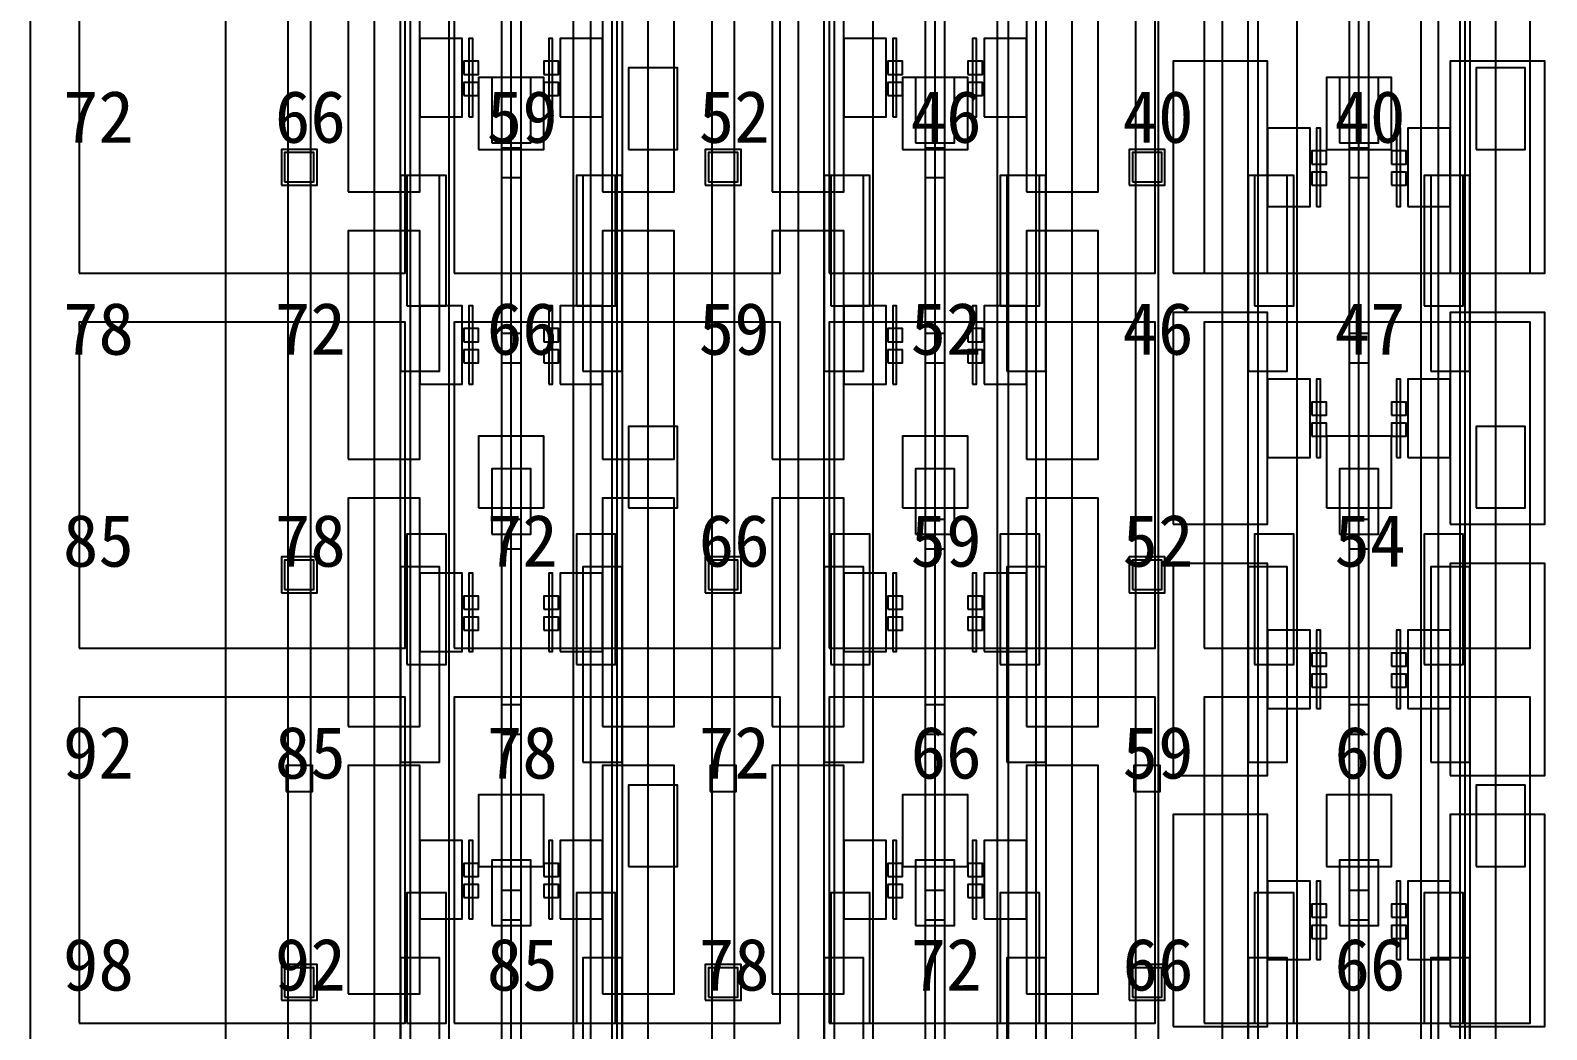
# Model space of a CAD drawing. Header units: metres. Extents: x -1640 to 1560, y -268 to 2338.
# Drawn here: x -280 to -233.49, y 1410.8 to 1441.45 of the extents above; entities that cross this region are included whole.
import ezdxf

# ---------------------------------------------------------------- set-up
doc = ezdxf.new("R2010")
doc.units = ezdxf.units.M
for name, color, linetype in [('1F_CHL', 4, 'Continuous'), ('1F_PUMP', 2, 'Continuous'), ('1F_SCR', 3, 'Continuous'), ('1F_STRUCT_COLUMN', 8, 'Continuous'), ('1F_ZONE', 3, 'Continuous'), ('2F_CSF_LATERAL_RACK_CONCEPT', 9, 'Continuous'), ('2F_RFG', 5, 'Continuous'), ('2F_STRUCT_COLUMN', 8, 'Continuous'), ('2F_VMB', 6, 'Continuous'), ('2F_ZONE', 3, 'Continuous'), ('3F_CLEANROOM_OVERHEAD_PIPE_DUCT_CONCEPT', 9, 'Continuous'), ('3F_CVD', 3, 'Continuous'), ('3F_DIFF', 4, 'Continuous'), ('3F_EHS_EGRESS_DIST_M', 2, 'Continuous'), ('3F_FOUP', 5, 'Continuous'), ('3F_OHT', 9, 'Continuous'), ('3F_OHTV', 1, 'Continuous'), ('3F_STRUCT_COLUMN', 8, 'Continuous'), ('3F_TBAR', 6, 'Continuous'), ('3F_ZONE', 3, 'Continuous'), ('4F_FFU', 1, 'Continuous'), ('4F_STRUCT_PLENUM_TRUSS_CONCEPT', 9, 'Continuous'), ('4F_ZONE', 3, 'Continuous'), ('5F_CHL', 4, 'Continuous'), ('5F_PUMP', 2, 'Continuous'), ('5F_SCR', 3, 'Continuous'), ('5F_STRUCT_COLUMN', 8, 'Continuous'), ('5F_ZONE', 3, 'Continuous'), ('6F_CSF_LATERAL_RACK_CONCEPT', 9, 'Continuous'), ('6F_RFG', 5, 'Continuous'), ('6F_STRUCT_COLUMN', 8, 'Continuous'), ('6F_VMB', 6, 'Continuous'), ('6F_ZONE', 3, 'Continuous'), ('7F_CLEANROOM_OVERHEAD_PIPE_DUCT_CONCEPT', 9, 'Continuous'), ('7F_CVD', 3, 'Continuous'), ('7F_DIFF', 4, 'Continuous'), ('7F_EHS_EGRESS_DIST_M', 2, 'Continuous'), ('7F_FOUP', 5, 'Continuous'), ('7F_OHT', 9, 'Continuous'), ('7F_OHTV', 1, 'Continuous'), ('7F_STRUCT_COLUMN', 8, 'Continuous'), ('7F_TBAR', 6, 'Continuous'), ('7F_ZONE', 3, 'Continuous'), ('8F_FFU', 1, 'Continuous'), ('8F_STRUCT_PLENUM_TRUSS_CONCEPT', 9, 'Continuous'), ('8F_ZONE', 3, 'Continuous'), ('EHS_TREATED_EXHAUST', 30, 'Continuous'), ('UTIL_ELEC.LV_CONCEPT', 2, 'Continuous'), ('UTIL_GAS.SPEC_CONCEPT', 3, 'Continuous'), ('UTIL_PCW.R_CONCEPT', 1, 'Continuous'), ('UTIL_PCW.S_CONCEPT', 6, 'Continuous')]:
    doc.layers.add(name, color=color, linetype=linetype)

msp = doc.modelspace()

# ---------------------------------------------------------------- linework, layer by layer
at = {"layer": '1F_CHL'}
for points in [[(-261.65, 1437.8), (-260.15, 1437.8), (-260.15, 1440.3), (-261.65, 1440.3)], [(-235.65, 1437.8), (-234.15, 1437.8), (-234.15, 1440.3), (-235.65, 1440.3)], [(-261.65, 1426.8), (-260.15, 1426.8), (-260.15, 1429.3), (-261.65, 1429.3)], [(-235.65, 1426.8), (-234.15, 1426.8), (-234.15, 1429.3), (-235.65, 1429.3)], [(-261.65, 1415.8), (-260.15, 1415.8), (-260.15, 1418.3), (-261.65, 1418.3)], [(-235.65, 1415.8), (-234.15, 1415.8), (-234.15, 1418.3), (-235.65, 1418.3)]]:
    msp.add_lwpolyline(points, close=True, dxfattribs=at)
at = {"layer": '1F_PUMP'}
for points in [[(-268.45, 1433), (-267.25, 1433), (-267.25, 1437), (-268.45, 1437)], [(-263.25, 1433), (-262.05, 1433), (-262.05, 1437), (-263.25, 1437)], [(-255.45, 1433), (-254.25, 1433), (-254.25, 1437), (-255.45, 1437)], [(-250.25, 1433), (-249.05, 1433), (-249.05, 1437), (-250.25, 1437)], [(-242.45, 1433), (-241.25, 1433), (-241.25, 1437), (-242.45, 1437)], [(-237.25, 1433), (-236.05, 1433), (-236.05, 1437), (-237.25, 1437)], [(-268.45, 1422), (-267.25, 1422), (-267.25, 1426), (-268.45, 1426)], [(-263.25, 1422), (-262.05, 1422), (-262.05, 1426), (-263.25, 1426)], [(-255.45, 1422), (-254.25, 1422), (-254.25, 1426), (-255.45, 1426)], [(-250.25, 1422), (-249.05, 1422), (-249.05, 1426), (-250.25, 1426)], [(-242.45, 1422), (-241.25, 1422), (-241.25, 1426), (-242.45, 1426)], [(-237.25, 1422), (-236.05, 1422), (-236.05, 1426), (-237.25, 1426)], [(-268.45, 1411), (-267.25, 1411), (-267.25, 1415), (-268.45, 1415)], [(-263.25, 1411), (-262.05, 1411), (-262.05, 1415), (-263.25, 1415)], [(-255.45, 1411), (-254.25, 1411), (-254.25, 1415), (-255.45, 1415)], [(-250.25, 1411), (-249.05, 1411), (-249.05, 1415), (-250.25, 1415)], [(-242.45, 1411), (-241.25, 1411), (-241.25, 1415), (-242.45, 1415)], [(-237.25, 1411), (-236.05, 1411), (-236.05, 1415), (-237.25, 1415)]]:
    msp.add_lwpolyline(points, close=True, dxfattribs=at)
at = {"layer": '1F_SCR'}
for points in [[(-266.25, 1437.8), (-264.25, 1437.8), (-264.25, 1440), (-266.25, 1440)], [(-253.25, 1437.8), (-251.25, 1437.8), (-251.25, 1440), (-253.25, 1440)], [(-240.25, 1437.8), (-238.25, 1437.8), (-238.25, 1440), (-240.25, 1440)], [(-266.25, 1426.8), (-264.25, 1426.8), (-264.25, 1429), (-266.25, 1429)], [(-253.25, 1426.8), (-251.25, 1426.8), (-251.25, 1429), (-253.25, 1429)], [(-240.25, 1426.8), (-238.25, 1426.8), (-238.25, 1429), (-240.25, 1429)], [(-266.25, 1415.8), (-264.25, 1415.8), (-264.25, 1418), (-266.25, 1418)], [(-253.25, 1415.8), (-251.25, 1415.8), (-251.25, 1418), (-253.25, 1418)], [(-240.25, 1415.8), (-238.25, 1415.8), (-238.25, 1418), (-240.25, 1418)]]:
    msp.add_lwpolyline(points, close=True, dxfattribs=at)
at = {"layer": '1F_STRUCT_COLUMN'}
for points in [[(-272.3, 1436.7), (-271.2, 1436.7), (-271.2, 1437.8), (-272.3, 1437.8)], [(-259.3, 1436.7), (-258.2, 1436.7), (-258.2, 1437.8), (-259.3, 1437.8)], [(-246.3, 1436.7), (-245.2, 1436.7), (-245.2, 1437.8), (-246.3, 1437.8)], [(-272.3, 1424.2), (-271.2, 1424.2), (-271.2, 1425.3), (-272.3, 1425.3)], [(-259.3, 1424.2), (-258.2, 1424.2), (-258.2, 1425.3), (-259.3, 1425.3)], [(-246.3, 1424.2), (-245.2, 1424.2), (-245.2, 1425.3), (-246.3, 1425.3)], [(-272.3, 1411.7), (-271.2, 1411.7), (-271.2, 1412.8), (-272.3, 1412.8)], [(-259.3, 1411.7), (-258.2, 1411.7), (-258.2, 1412.8), (-259.3, 1412.8)], [(-246.3, 1411.7), (-245.2, 1411.7), (-245.2, 1412.8), (-246.3, 1412.8)]]:
    msp.add_lwpolyline(points, close=True, dxfattribs=at)
at = {"layer": '1F_ZONE'}
msp.add_lwpolyline([(-280, 1306), (-3.5, 1306), (-3.5, 1464), (-280, 1464)], close=True, dxfattribs=at)
at = {"layer": '2F_CSF_LATERAL_RACK_CONCEPT'}
for points in [[(-269.45, 1310), (-268.65, 1310), (-268.65, 1460), (-269.45, 1460)], [(-261.85, 1310), (-261.05, 1310), (-261.05, 1460), (-261.85, 1460)], [(-256.45, 1310), (-255.65, 1310), (-255.65, 1460), (-256.45, 1460)], [(-248.85, 1310), (-248.05, 1310), (-248.05, 1460), (-248.85, 1460)], [(-243.45, 1310), (-242.65, 1310), (-242.65, 1460), (-243.45, 1460)], [(-235.85, 1310), (-235.05, 1310), (-235.05, 1460), (-235.85, 1460)]]:
    msp.add_lwpolyline(points, close=True, dxfattribs=at)
at = {"layer": '2F_RFG'}
for points in [[(-268.65, 1431), (-267.45, 1431), (-267.45, 1437), (-268.65, 1437)], [(-263.05, 1431), (-261.85, 1431), (-261.85, 1437), (-263.05, 1437)], [(-255.65, 1431), (-254.45, 1431), (-254.45, 1437), (-255.65, 1437)], [(-250.05, 1431), (-248.85, 1431), (-248.85, 1437), (-250.05, 1437)], [(-242.65, 1431), (-241.45, 1431), (-241.45, 1437), (-242.65, 1437)], [(-237.05, 1431), (-235.85, 1431), (-235.85, 1437), (-237.05, 1437)], [(-268.65, 1419), (-267.45, 1419), (-267.45, 1425), (-268.65, 1425)], [(-263.05, 1419), (-261.85, 1419), (-261.85, 1425), (-263.05, 1425)], [(-255.65, 1419), (-254.45, 1419), (-254.45, 1425), (-255.65, 1425)], [(-250.05, 1419), (-248.85, 1419), (-248.85, 1425), (-250.05, 1425)], [(-242.65, 1419), (-241.45, 1419), (-241.45, 1425), (-242.65, 1425)], [(-237.05, 1419), (-235.85, 1419), (-235.85, 1425), (-237.05, 1425)], [(-268.65, 1407), (-267.45, 1407), (-267.45, 1413), (-268.65, 1413)], [(-263.05, 1407), (-261.85, 1407), (-261.85, 1413), (-263.05, 1413)], [(-255.65, 1407), (-254.45, 1407), (-254.45, 1413), (-255.65, 1413)], [(-250.05, 1407), (-248.85, 1407), (-248.85, 1413), (-250.05, 1413)], [(-242.65, 1407), (-241.45, 1407), (-241.45, 1413), (-242.65, 1413)], [(-237.05, 1407), (-235.85, 1407), (-235.85, 1413), (-237.05, 1413)]]:
    msp.add_lwpolyline(points, close=True, dxfattribs=at)
at = {"layer": '2F_STRUCT_COLUMN'}
for points in [[(-272.2, 1436.8), (-271.3, 1436.8), (-271.3, 1437.7), (-272.2, 1437.7)], [(-259.2, 1436.8), (-258.3, 1436.8), (-258.3, 1437.7), (-259.2, 1437.7)], [(-246.2, 1436.8), (-245.3, 1436.8), (-245.3, 1437.7), (-246.2, 1437.7)], [(-272.2, 1424.3), (-271.3, 1424.3), (-271.3, 1425.2), (-272.2, 1425.2)], [(-259.2, 1424.3), (-258.3, 1424.3), (-258.3, 1425.2), (-259.2, 1425.2)], [(-246.2, 1424.3), (-245.3, 1424.3), (-245.3, 1425.2), (-246.2, 1425.2)], [(-272.2, 1411.8), (-271.3, 1411.8), (-271.3, 1412.7), (-272.2, 1412.7)], [(-259.2, 1411.8), (-258.3, 1411.8), (-258.3, 1412.7), (-259.2, 1412.7)], [(-246.2, 1411.8), (-245.3, 1411.8), (-245.3, 1412.7), (-246.2, 1412.7)]]:
    msp.add_lwpolyline(points, close=True, dxfattribs=at)
at = {"layer": '2F_VMB'}
for points in [[(-265.85, 1438), (-264.65, 1438), (-264.65, 1440), (-265.85, 1440)], [(-252.85, 1438), (-251.65, 1438), (-251.65, 1440), (-252.85, 1440)], [(-239.85, 1438), (-238.65, 1438), (-238.65, 1440), (-239.85, 1440)], [(-265.85, 1426), (-264.65, 1426), (-264.65, 1428), (-265.85, 1428)], [(-252.85, 1426), (-251.65, 1426), (-251.65, 1428), (-252.85, 1428)], [(-239.85, 1426), (-238.65, 1426), (-238.65, 1428), (-239.85, 1428)], [(-265.85, 1414), (-264.65, 1414), (-264.65, 1416), (-265.85, 1416)], [(-252.85, 1414), (-251.65, 1414), (-251.65, 1416), (-252.85, 1416)], [(-239.85, 1414), (-238.65, 1414), (-238.65, 1416), (-239.85, 1416)]]:
    msp.add_lwpolyline(points, close=True, dxfattribs=at)
at = {"layer": '2F_ZONE'}
msp.add_lwpolyline([(-280, 1306), (-3.5, 1306), (-3.5, 1464), (-280, 1464)], close=True, dxfattribs=at)
at = {"layer": '3F_CLEANROOM_OVERHEAD_PIPE_DUCT_CONCEPT'}
for points in [[(-268.35, 1309), (-267.15, 1309), (-267.15, 1461), (-268.35, 1461)], [(-263.35, 1309), (-262.15, 1309), (-262.15, 1461), (-263.35, 1461)], [(-255.35, 1309), (-254.15, 1309), (-254.15, 1461), (-255.35, 1461)], [(-250.35, 1309), (-249.15, 1309), (-249.15, 1461), (-250.35, 1461)], [(-242.35, 1309), (-241.15, 1309), (-241.15, 1461), (-242.35, 1461)], [(-237.35, 1309), (-236.15, 1309), (-236.15, 1461), (-237.35, 1461)]]:
    msp.add_lwpolyline(points, close=True, dxfattribs=at)
at = {"layer": '3F_CVD'}
for points in [[(-244.95, 1434), (-242.05, 1434), (-242.05, 1440.5), (-244.95, 1440.5)], [(-236.45, 1434), (-233.55, 1434), (-233.55, 1440.5), (-236.45, 1440.5)], [(-242.05, 1436.05), (-240.75, 1436.05), (-240.75, 1438.45), (-242.05, 1438.45)], [(-237.75, 1436.05), (-236.45, 1436.05), (-236.45, 1438.45), (-237.75, 1438.45)], [(-244.95, 1426.3), (-242.05, 1426.3), (-242.05, 1432.8), (-244.95, 1432.8)], [(-236.45, 1426.3), (-233.55, 1426.3), (-233.55, 1432.8), (-236.45, 1432.8)], [(-242.05, 1428.35), (-240.75, 1428.35), (-240.75, 1430.75), (-242.05, 1430.75)], [(-237.75, 1428.35), (-236.45, 1428.35), (-236.45, 1430.75), (-237.75, 1430.75)], [(-244.95, 1418.6), (-242.05, 1418.6), (-242.05, 1425.1), (-244.95, 1425.1)], [(-236.45, 1418.6), (-233.55, 1418.6), (-233.55, 1425.1), (-236.45, 1425.1)], [(-242.05, 1420.65), (-240.75, 1420.65), (-240.75, 1423.05), (-242.05, 1423.05)], [(-237.75, 1420.65), (-236.45, 1420.65), (-236.45, 1423.05), (-237.75, 1423.05)], [(-244.95, 1410.9), (-242.05, 1410.9), (-242.05, 1417.4), (-244.95, 1417.4)], [(-236.45, 1410.9), (-233.55, 1410.9), (-233.55, 1417.4), (-236.45, 1417.4)], [(-242.05, 1412.95), (-240.75, 1412.95), (-240.75, 1415.35), (-242.05, 1415.35)], [(-237.75, 1412.95), (-236.45, 1412.95), (-236.45, 1415.35), (-237.75, 1415.35)]]:
    msp.add_lwpolyline(points, close=True, dxfattribs=at)
at = {"layer": '3F_DIFF'}
for points in [[(-270.25, 1436.5), (-268.05, 1436.5), (-268.05, 1443.5), (-270.25, 1443.5)], [(-262.45, 1436.5), (-260.25, 1436.5), (-260.25, 1443.5), (-262.45, 1443.5)], [(-257.25, 1436.5), (-255.05, 1436.5), (-255.05, 1443.5), (-257.25, 1443.5)], [(-249.45, 1436.5), (-247.25, 1436.5), (-247.25, 1443.5), (-249.45, 1443.5)], [(-268.05, 1438.8), (-266.75, 1438.8), (-266.75, 1441.2), (-268.05, 1441.2)], [(-263.75, 1438.8), (-262.45, 1438.8), (-262.45, 1441.2), (-263.75, 1441.2)], [(-255.05, 1438.8), (-253.75, 1438.8), (-253.75, 1441.2), (-255.05, 1441.2)], [(-250.75, 1438.8), (-249.45, 1438.8), (-249.45, 1441.2), (-250.75, 1441.2)], [(-270.25, 1428.3), (-268.05, 1428.3), (-268.05, 1435.3), (-270.25, 1435.3)], [(-262.45, 1428.3), (-260.25, 1428.3), (-260.25, 1435.3), (-262.45, 1435.3)], [(-257.25, 1428.3), (-255.05, 1428.3), (-255.05, 1435.3), (-257.25, 1435.3)], [(-249.45, 1428.3), (-247.25, 1428.3), (-247.25, 1435.3), (-249.45, 1435.3)], [(-268.05, 1430.6), (-266.75, 1430.6), (-266.75, 1433), (-268.05, 1433)], [(-263.75, 1430.6), (-262.45, 1430.6), (-262.45, 1433), (-263.75, 1433)], [(-255.05, 1430.6), (-253.75, 1430.6), (-253.75, 1433), (-255.05, 1433)], [(-250.75, 1430.6), (-249.45, 1430.6), (-249.45, 1433), (-250.75, 1433)], [(-270.25, 1420.1), (-268.05, 1420.1), (-268.05, 1427.1), (-270.25, 1427.1)], [(-262.45, 1420.1), (-260.25, 1420.1), (-260.25, 1427.1), (-262.45, 1427.1)], [(-257.25, 1420.1), (-255.05, 1420.1), (-255.05, 1427.1), (-257.25, 1427.1)], [(-249.45, 1420.1), (-247.25, 1420.1), (-247.25, 1427.1), (-249.45, 1427.1)], [(-268.05, 1422.4), (-266.75, 1422.4), (-266.75, 1424.8), (-268.05, 1424.8)], [(-263.75, 1422.4), (-262.45, 1422.4), (-262.45, 1424.8), (-263.75, 1424.8)], [(-255.05, 1422.4), (-253.75, 1422.4), (-253.75, 1424.8), (-255.05, 1424.8)], [(-250.75, 1422.4), (-249.45, 1422.4), (-249.45, 1424.8), (-250.75, 1424.8)], [(-270.25, 1411.9), (-268.05, 1411.9), (-268.05, 1418.9), (-270.25, 1418.9)], [(-262.45, 1411.9), (-260.25, 1411.9), (-260.25, 1418.9), (-262.45, 1418.9)], [(-257.25, 1411.9), (-255.05, 1411.9), (-255.05, 1418.9), (-257.25, 1418.9)], [(-249.45, 1411.9), (-247.25, 1411.9), (-247.25, 1418.9), (-249.45, 1418.9)], [(-268.05, 1414.2), (-266.75, 1414.2), (-266.75, 1416.6), (-268.05, 1416.6)], [(-263.75, 1414.2), (-262.45, 1414.2), (-262.45, 1416.6), (-263.75, 1416.6)], [(-255.05, 1414.2), (-253.75, 1414.2), (-253.75, 1416.6), (-255.05, 1416.6)], [(-250.75, 1414.2), (-249.45, 1414.2), (-249.45, 1416.6), (-250.75, 1416.6)]]:
    msp.add_lwpolyline(points, close=True, dxfattribs=at)
at = {"layer": '3F_FOUP'}
for points in [[(-266.7, 1440.1), (-266.25, 1440.1), (-266.25, 1440.5), (-266.7, 1440.5)], [(-264.25, 1440.1), (-263.8, 1440.1), (-263.8, 1440.5), (-264.25, 1440.5)], [(-253.7, 1440.1), (-253.25, 1440.1), (-253.25, 1440.5), (-253.7, 1440.5)], [(-251.25, 1440.1), (-250.8, 1440.1), (-250.8, 1440.5), (-251.25, 1440.5)], [(-266.7, 1439.45), (-266.25, 1439.45), (-266.25, 1439.85), (-266.7, 1439.85)], [(-264.25, 1439.45), (-263.8, 1439.45), (-263.8, 1439.85), (-264.25, 1439.85)], [(-253.7, 1439.45), (-253.25, 1439.45), (-253.25, 1439.85), (-253.7, 1439.85)], [(-251.25, 1439.45), (-250.8, 1439.45), (-250.8, 1439.85), (-251.25, 1439.85)], [(-240.7, 1437.35), (-240.25, 1437.35), (-240.25, 1437.75), (-240.7, 1437.75)], [(-238.25, 1437.35), (-237.8, 1437.35), (-237.8, 1437.75), (-238.25, 1437.75)], [(-240.7, 1436.7), (-240.25, 1436.7), (-240.25, 1437.1), (-240.7, 1437.1)], [(-238.25, 1436.7), (-237.8, 1436.7), (-237.8, 1437.1), (-238.25, 1437.1)], [(-266.7, 1431.9), (-266.25, 1431.9), (-266.25, 1432.3), (-266.7, 1432.3)], [(-264.25, 1431.9), (-263.8, 1431.9), (-263.8, 1432.3), (-264.25, 1432.3)], [(-253.7, 1431.9), (-253.25, 1431.9), (-253.25, 1432.3), (-253.7, 1432.3)], [(-251.25, 1431.9), (-250.8, 1431.9), (-250.8, 1432.3), (-251.25, 1432.3)], [(-266.7, 1431.25), (-266.25, 1431.25), (-266.25, 1431.65), (-266.7, 1431.65)], [(-264.25, 1431.25), (-263.8, 1431.25), (-263.8, 1431.65), (-264.25, 1431.65)], [(-253.7, 1431.25), (-253.25, 1431.25), (-253.25, 1431.65), (-253.7, 1431.65)], [(-251.25, 1431.25), (-250.8, 1431.25), (-250.8, 1431.65), (-251.25, 1431.65)], [(-240.7, 1429.65), (-240.25, 1429.65), (-240.25, 1430.05), (-240.7, 1430.05)], [(-238.25, 1429.65), (-237.8, 1429.65), (-237.8, 1430.05), (-238.25, 1430.05)], [(-240.7, 1429), (-240.25, 1429), (-240.25, 1429.4), (-240.7, 1429.4)], [(-238.25, 1429), (-237.8, 1429), (-237.8, 1429.4), (-238.25, 1429.4)], [(-266.7, 1423.7), (-266.25, 1423.7), (-266.25, 1424.1), (-266.7, 1424.1)], [(-264.25, 1423.7), (-263.8, 1423.7), (-263.8, 1424.1), (-264.25, 1424.1)], [(-253.7, 1423.7), (-253.25, 1423.7), (-253.25, 1424.1), (-253.7, 1424.1)], [(-251.25, 1423.7), (-250.8, 1423.7), (-250.8, 1424.1), (-251.25, 1424.1)], [(-266.7, 1423.05), (-266.25, 1423.05), (-266.25, 1423.45), (-266.7, 1423.45)], [(-264.25, 1423.05), (-263.8, 1423.05), (-263.8, 1423.45), (-264.25, 1423.45)], [(-253.7, 1423.05), (-253.25, 1423.05), (-253.25, 1423.45), (-253.7, 1423.45)], [(-251.25, 1423.05), (-250.8, 1423.05), (-250.8, 1423.45), (-251.25, 1423.45)], [(-240.7, 1421.95), (-240.25, 1421.95), (-240.25, 1422.35), (-240.7, 1422.35)], [(-238.25, 1421.95), (-237.8, 1421.95), (-237.8, 1422.35), (-238.25, 1422.35)], [(-240.7, 1421.3), (-240.25, 1421.3), (-240.25, 1421.7), (-240.7, 1421.7)], [(-238.25, 1421.3), (-237.8, 1421.3), (-237.8, 1421.7), (-238.25, 1421.7)], [(-266.7, 1415.5), (-266.25, 1415.5), (-266.25, 1415.9), (-266.7, 1415.9)], [(-264.25, 1415.5), (-263.8, 1415.5), (-263.8, 1415.9), (-264.25, 1415.9)], [(-253.7, 1415.5), (-253.25, 1415.5), (-253.25, 1415.9), (-253.7, 1415.9)], [(-251.25, 1415.5), (-250.8, 1415.5), (-250.8, 1415.9), (-251.25, 1415.9)], [(-266.7, 1414.85), (-266.25, 1414.85), (-266.25, 1415.25), (-266.7, 1415.25)], [(-264.25, 1414.85), (-263.8, 1414.85), (-263.8, 1415.25), (-264.25, 1415.25)], [(-253.7, 1414.85), (-253.25, 1414.85), (-253.25, 1415.25), (-253.7, 1415.25)], [(-251.25, 1414.85), (-250.8, 1414.85), (-250.8, 1415.25), (-251.25, 1415.25)], [(-240.7, 1414.25), (-240.25, 1414.25), (-240.25, 1414.65), (-240.7, 1414.65)], [(-238.25, 1414.25), (-237.8, 1414.25), (-237.8, 1414.65), (-238.25, 1414.65)], [(-240.7, 1413.6), (-240.25, 1413.6), (-240.25, 1414), (-240.7, 1414)], [(-238.25, 1413.6), (-237.8, 1413.6), (-237.8, 1414), (-238.25, 1414)]]:
    msp.add_lwpolyline(points, close=True, dxfattribs=at)
at = {"layer": '3F_OHT'}
for p, q in [((-265.25, 1389), (-265.25, 1461)), ((-252.25, 1389), (-252.25, 1461)), ((-239.25, 1389), (-239.25, 1461))]:
    msp.add_line(p, q, dxfattribs=at)
at = {"layer": '3F_OHTV'}
for points in [[(-265.55, 1436.94), (-264.95, 1436.94), (-264.95, 1437.84), (-265.55, 1437.84)], [(-252.55, 1436.94), (-251.95, 1436.94), (-251.95, 1437.84), (-252.55, 1437.84)], [(-239.55, 1436.94), (-238.95, 1436.94), (-238.95, 1437.84), (-239.55, 1437.84)], [(-265.55, 1431.25), (-264.95, 1431.25), (-264.95, 1432.15), (-265.55, 1432.15)], [(-252.55, 1431.25), (-251.95, 1431.25), (-251.95, 1432.15), (-252.55, 1432.15)], [(-239.55, 1431.25), (-238.95, 1431.25), (-238.95, 1432.15), (-239.55, 1432.15)], [(-265.55, 1425.55), (-264.95, 1425.55), (-264.95, 1426.45), (-265.55, 1426.45)], [(-252.55, 1425.55), (-251.95, 1425.55), (-251.95, 1426.45), (-252.55, 1426.45)], [(-239.55, 1425.55), (-238.95, 1425.55), (-238.95, 1426.45), (-239.55, 1426.45)], [(-265.55, 1419.86), (-264.95, 1419.86), (-264.95, 1420.76), (-265.55, 1420.76)], [(-252.55, 1419.86), (-251.95, 1419.86), (-251.95, 1420.76), (-252.55, 1420.76)], [(-239.55, 1419.86), (-238.95, 1419.86), (-238.95, 1420.76), (-239.55, 1420.76)], [(-265.55, 1414.17), (-264.95, 1414.17), (-264.95, 1415.07), (-265.55, 1415.07)], [(-252.55, 1414.17), (-251.95, 1414.17), (-251.95, 1415.07), (-252.55, 1415.07)], [(-239.55, 1414.17), (-238.95, 1414.17), (-238.95, 1415.07), (-239.55, 1415.07)]]:
    msp.add_lwpolyline(points, close=True, dxfattribs=at)
at = {"layer": '3F_STRUCT_COLUMN'}
for points in [[(-272.15, 1418.1), (-271.35, 1418.1), (-271.35, 1418.9), (-272.15, 1418.9)], [(-259.15, 1418.1), (-258.35, 1418.1), (-258.35, 1418.9), (-259.15, 1418.9)], [(-246.15, 1418.1), (-245.35, 1418.1), (-245.35, 1418.9), (-246.15, 1418.9)]]:
    msp.add_lwpolyline(points, close=True, dxfattribs=at)
at = {"layer": '3F_TBAR'}
for points in [[(-266.55, 1438.8), (-266.43, 1438.8), (-266.43, 1441.2), (-266.55, 1441.2)], [(-264.1, 1438.8), (-263.98, 1438.8), (-263.98, 1441.2), (-264.1, 1441.2)], [(-253.55, 1438.8), (-253.43, 1438.8), (-253.43, 1441.2), (-253.55, 1441.2)], [(-251.1, 1438.8), (-250.98, 1438.8), (-250.98, 1441.2), (-251.1, 1441.2)], [(-240.55, 1436.05), (-240.43, 1436.05), (-240.43, 1438.45), (-240.55, 1438.45)], [(-238.1, 1436.05), (-237.98, 1436.05), (-237.98, 1438.45), (-238.1, 1438.45)], [(-266.55, 1430.6), (-266.43, 1430.6), (-266.43, 1433), (-266.55, 1433)], [(-264.1, 1430.6), (-263.98, 1430.6), (-263.98, 1433), (-264.1, 1433)], [(-253.55, 1430.6), (-253.43, 1430.6), (-253.43, 1433), (-253.55, 1433)], [(-251.1, 1430.6), (-250.98, 1430.6), (-250.98, 1433), (-251.1, 1433)], [(-240.55, 1428.35), (-240.43, 1428.35), (-240.43, 1430.75), (-240.55, 1430.75)], [(-238.1, 1428.35), (-237.98, 1428.35), (-237.98, 1430.75), (-238.1, 1430.75)], [(-266.55, 1422.4), (-266.43, 1422.4), (-266.43, 1424.8), (-266.55, 1424.8)], [(-264.1, 1422.4), (-263.98, 1422.4), (-263.98, 1424.8), (-264.1, 1424.8)], [(-253.55, 1422.4), (-253.43, 1422.4), (-253.43, 1424.8), (-253.55, 1424.8)], [(-251.1, 1422.4), (-250.98, 1422.4), (-250.98, 1424.8), (-251.1, 1424.8)], [(-240.55, 1420.65), (-240.43, 1420.65), (-240.43, 1423.05), (-240.55, 1423.05)], [(-238.1, 1420.65), (-237.98, 1420.65), (-237.98, 1423.05), (-238.1, 1423.05)], [(-266.55, 1414.2), (-266.43, 1414.2), (-266.43, 1416.6), (-266.55, 1416.6)], [(-264.1, 1414.2), (-263.98, 1414.2), (-263.98, 1416.6), (-264.1, 1416.6)], [(-253.55, 1414.2), (-253.43, 1414.2), (-253.43, 1416.6), (-253.55, 1416.6)], [(-251.1, 1414.2), (-250.98, 1414.2), (-250.98, 1416.6), (-251.1, 1416.6)], [(-240.55, 1412.95), (-240.43, 1412.95), (-240.43, 1415.35), (-240.55, 1415.35)], [(-238.1, 1412.95), (-237.98, 1412.95), (-237.98, 1415.35), (-238.1, 1415.35)]]:
    msp.add_lwpolyline(points, close=True, dxfattribs=at)
at = {"layer": '3F_ZONE'}
msp.add_lwpolyline([(-280, 1306), (-3.5, 1306), (-3.5, 1464), (-280, 1464)], close=True, dxfattribs=at)
at = {"layer": '4F_FFU'}
for points in [[(-278.5, 1434), (-268.5, 1434), (-268.5, 1444), (-278.5, 1444)], [(-267, 1434), (-257, 1434), (-257, 1444), (-267, 1444)], [(-255.5, 1434), (-245.5, 1434), (-245.5, 1444), (-255.5, 1444)], [(-244, 1434), (-234, 1434), (-234, 1444), (-244, 1444)], [(-278.5, 1422.5), (-268.5, 1422.5), (-268.5, 1432.5), (-278.5, 1432.5)], [(-267, 1422.5), (-257, 1422.5), (-257, 1432.5), (-267, 1432.5)], [(-255.5, 1422.5), (-245.5, 1422.5), (-245.5, 1432.5), (-255.5, 1432.5)], [(-244, 1422.5), (-234, 1422.5), (-234, 1432.5), (-244, 1432.5)], [(-278.5, 1411), (-268.5, 1411), (-268.5, 1421), (-278.5, 1421)], [(-267, 1411), (-257, 1411), (-257, 1421), (-267, 1421)], [(-255.5, 1411), (-245.5, 1411), (-245.5, 1421), (-255.5, 1421)], [(-244, 1411), (-234, 1411), (-234, 1421), (-244, 1421)]]:
    msp.add_lwpolyline(points, close=True, dxfattribs=at)
at = {"layer": '4F_STRUCT_PLENUM_TRUSS_CONCEPT'}
for points in [[(-272.1, 1306), (-271.4, 1306), (-271.4, 1464), (-272.1, 1464)], [(-259.1, 1306), (-258.4, 1306), (-258.4, 1464), (-259.1, 1464)], [(-246.1, 1306), (-245.4, 1306), (-245.4, 1464), (-246.1, 1464)]]:
    msp.add_lwpolyline(points, close=True, dxfattribs=at)
at = {"layer": '4F_ZONE'}
msp.add_lwpolyline([(-280, 1306), (-3.5, 1306), (-3.5, 1464), (-280, 1464)], close=True, dxfattribs=at)
at = {"layer": '5F_CHL'}
for points in [[(-261.65, 1437.8), (-260.15, 1437.8), (-260.15, 1440.3), (-261.65, 1440.3)], [(-235.65, 1437.8), (-234.15, 1437.8), (-234.15, 1440.3), (-235.65, 1440.3)], [(-261.65, 1426.8), (-260.15, 1426.8), (-260.15, 1429.3), (-261.65, 1429.3)], [(-235.65, 1426.8), (-234.15, 1426.8), (-234.15, 1429.3), (-235.65, 1429.3)], [(-261.65, 1415.8), (-260.15, 1415.8), (-260.15, 1418.3), (-261.65, 1418.3)], [(-235.65, 1415.8), (-234.15, 1415.8), (-234.15, 1418.3), (-235.65, 1418.3)]]:
    msp.add_lwpolyline(points, close=True, dxfattribs=at)
at = {"layer": '5F_PUMP'}
for points in [[(-268.45, 1433), (-267.25, 1433), (-267.25, 1437), (-268.45, 1437)], [(-263.25, 1433), (-262.05, 1433), (-262.05, 1437), (-263.25, 1437)], [(-255.45, 1433), (-254.25, 1433), (-254.25, 1437), (-255.45, 1437)], [(-250.25, 1433), (-249.05, 1433), (-249.05, 1437), (-250.25, 1437)], [(-242.45, 1433), (-241.25, 1433), (-241.25, 1437), (-242.45, 1437)], [(-237.25, 1433), (-236.05, 1433), (-236.05, 1437), (-237.25, 1437)], [(-268.45, 1422), (-267.25, 1422), (-267.25, 1426), (-268.45, 1426)], [(-263.25, 1422), (-262.05, 1422), (-262.05, 1426), (-263.25, 1426)], [(-255.45, 1422), (-254.25, 1422), (-254.25, 1426), (-255.45, 1426)], [(-250.25, 1422), (-249.05, 1422), (-249.05, 1426), (-250.25, 1426)], [(-242.45, 1422), (-241.25, 1422), (-241.25, 1426), (-242.45, 1426)], [(-237.25, 1422), (-236.05, 1422), (-236.05, 1426), (-237.25, 1426)], [(-268.45, 1411), (-267.25, 1411), (-267.25, 1415), (-268.45, 1415)], [(-263.25, 1411), (-262.05, 1411), (-262.05, 1415), (-263.25, 1415)], [(-255.45, 1411), (-254.25, 1411), (-254.25, 1415), (-255.45, 1415)], [(-250.25, 1411), (-249.05, 1411), (-249.05, 1415), (-250.25, 1415)], [(-242.45, 1411), (-241.25, 1411), (-241.25, 1415), (-242.45, 1415)], [(-237.25, 1411), (-236.05, 1411), (-236.05, 1415), (-237.25, 1415)]]:
    msp.add_lwpolyline(points, close=True, dxfattribs=at)
at = {"layer": '5F_SCR'}
for points in [[(-266.25, 1437.8), (-264.25, 1437.8), (-264.25, 1440), (-266.25, 1440)], [(-253.25, 1437.8), (-251.25, 1437.8), (-251.25, 1440), (-253.25, 1440)], [(-240.25, 1437.8), (-238.25, 1437.8), (-238.25, 1440), (-240.25, 1440)], [(-266.25, 1426.8), (-264.25, 1426.8), (-264.25, 1429), (-266.25, 1429)], [(-253.25, 1426.8), (-251.25, 1426.8), (-251.25, 1429), (-253.25, 1429)], [(-240.25, 1426.8), (-238.25, 1426.8), (-238.25, 1429), (-240.25, 1429)], [(-266.25, 1415.8), (-264.25, 1415.8), (-264.25, 1418), (-266.25, 1418)], [(-253.25, 1415.8), (-251.25, 1415.8), (-251.25, 1418), (-253.25, 1418)], [(-240.25, 1415.8), (-238.25, 1415.8), (-238.25, 1418), (-240.25, 1418)]]:
    msp.add_lwpolyline(points, close=True, dxfattribs=at)
at = {"layer": '5F_STRUCT_COLUMN'}
for points in [[(-272.3, 1436.7), (-271.2, 1436.7), (-271.2, 1437.8), (-272.3, 1437.8)], [(-259.3, 1436.7), (-258.2, 1436.7), (-258.2, 1437.8), (-259.3, 1437.8)], [(-246.3, 1436.7), (-245.2, 1436.7), (-245.2, 1437.8), (-246.3, 1437.8)], [(-272.3, 1424.2), (-271.2, 1424.2), (-271.2, 1425.3), (-272.3, 1425.3)], [(-259.3, 1424.2), (-258.2, 1424.2), (-258.2, 1425.3), (-259.3, 1425.3)], [(-246.3, 1424.2), (-245.2, 1424.2), (-245.2, 1425.3), (-246.3, 1425.3)], [(-272.3, 1411.7), (-271.2, 1411.7), (-271.2, 1412.8), (-272.3, 1412.8)], [(-259.3, 1411.7), (-258.2, 1411.7), (-258.2, 1412.8), (-259.3, 1412.8)], [(-246.3, 1411.7), (-245.2, 1411.7), (-245.2, 1412.8), (-246.3, 1412.8)]]:
    msp.add_lwpolyline(points, close=True, dxfattribs=at)
at = {"layer": '5F_ZONE'}
msp.add_lwpolyline([(-280, 1306), (-3.5, 1306), (-3.5, 1464), (-280, 1464)], close=True, dxfattribs=at)
at = {"layer": '6F_CSF_LATERAL_RACK_CONCEPT'}
for points in [[(-269.45, 1310), (-268.65, 1310), (-268.65, 1460), (-269.45, 1460)], [(-261.85, 1310), (-261.05, 1310), (-261.05, 1460), (-261.85, 1460)], [(-256.45, 1310), (-255.65, 1310), (-255.65, 1460), (-256.45, 1460)], [(-248.85, 1310), (-248.05, 1310), (-248.05, 1460), (-248.85, 1460)], [(-243.45, 1310), (-242.65, 1310), (-242.65, 1460), (-243.45, 1460)], [(-235.85, 1310), (-235.05, 1310), (-235.05, 1460), (-235.85, 1460)]]:
    msp.add_lwpolyline(points, close=True, dxfattribs=at)
at = {"layer": '6F_RFG'}
for points in [[(-268.65, 1431), (-267.45, 1431), (-267.45, 1437), (-268.65, 1437)], [(-263.05, 1431), (-261.85, 1431), (-261.85, 1437), (-263.05, 1437)], [(-255.65, 1431), (-254.45, 1431), (-254.45, 1437), (-255.65, 1437)], [(-250.05, 1431), (-248.85, 1431), (-248.85, 1437), (-250.05, 1437)], [(-242.65, 1431), (-241.45, 1431), (-241.45, 1437), (-242.65, 1437)], [(-237.05, 1431), (-235.85, 1431), (-235.85, 1437), (-237.05, 1437)], [(-268.65, 1419), (-267.45, 1419), (-267.45, 1425), (-268.65, 1425)], [(-263.05, 1419), (-261.85, 1419), (-261.85, 1425), (-263.05, 1425)], [(-255.65, 1419), (-254.45, 1419), (-254.45, 1425), (-255.65, 1425)], [(-250.05, 1419), (-248.85, 1419), (-248.85, 1425), (-250.05, 1425)], [(-242.65, 1419), (-241.45, 1419), (-241.45, 1425), (-242.65, 1425)], [(-237.05, 1419), (-235.85, 1419), (-235.85, 1425), (-237.05, 1425)], [(-268.65, 1407), (-267.45, 1407), (-267.45, 1413), (-268.65, 1413)], [(-263.05, 1407), (-261.85, 1407), (-261.85, 1413), (-263.05, 1413)], [(-255.65, 1407), (-254.45, 1407), (-254.45, 1413), (-255.65, 1413)], [(-250.05, 1407), (-248.85, 1407), (-248.85, 1413), (-250.05, 1413)], [(-242.65, 1407), (-241.45, 1407), (-241.45, 1413), (-242.65, 1413)], [(-237.05, 1407), (-235.85, 1407), (-235.85, 1413), (-237.05, 1413)]]:
    msp.add_lwpolyline(points, close=True, dxfattribs=at)
at = {"layer": '6F_STRUCT_COLUMN'}
for points in [[(-272.2, 1436.8), (-271.3, 1436.8), (-271.3, 1437.7), (-272.2, 1437.7)], [(-259.2, 1436.8), (-258.3, 1436.8), (-258.3, 1437.7), (-259.2, 1437.7)], [(-246.2, 1436.8), (-245.3, 1436.8), (-245.3, 1437.7), (-246.2, 1437.7)], [(-272.2, 1424.3), (-271.3, 1424.3), (-271.3, 1425.2), (-272.2, 1425.2)], [(-259.2, 1424.3), (-258.3, 1424.3), (-258.3, 1425.2), (-259.2, 1425.2)], [(-246.2, 1424.3), (-245.3, 1424.3), (-245.3, 1425.2), (-246.2, 1425.2)], [(-272.2, 1411.8), (-271.3, 1411.8), (-271.3, 1412.7), (-272.2, 1412.7)], [(-259.2, 1411.8), (-258.3, 1411.8), (-258.3, 1412.7), (-259.2, 1412.7)], [(-246.2, 1411.8), (-245.3, 1411.8), (-245.3, 1412.7), (-246.2, 1412.7)]]:
    msp.add_lwpolyline(points, close=True, dxfattribs=at)
at = {"layer": '6F_VMB'}
for points in [[(-265.85, 1438), (-264.65, 1438), (-264.65, 1440), (-265.85, 1440)], [(-252.85, 1438), (-251.65, 1438), (-251.65, 1440), (-252.85, 1440)], [(-239.85, 1438), (-238.65, 1438), (-238.65, 1440), (-239.85, 1440)], [(-265.85, 1426), (-264.65, 1426), (-264.65, 1428), (-265.85, 1428)], [(-252.85, 1426), (-251.65, 1426), (-251.65, 1428), (-252.85, 1428)], [(-239.85, 1426), (-238.65, 1426), (-238.65, 1428), (-239.85, 1428)], [(-265.85, 1414), (-264.65, 1414), (-264.65, 1416), (-265.85, 1416)], [(-252.85, 1414), (-251.65, 1414), (-251.65, 1416), (-252.85, 1416)], [(-239.85, 1414), (-238.65, 1414), (-238.65, 1416), (-239.85, 1416)]]:
    msp.add_lwpolyline(points, close=True, dxfattribs=at)
at = {"layer": '6F_ZONE'}
msp.add_lwpolyline([(-280, 1306), (-3.5, 1306), (-3.5, 1464), (-280, 1464)], close=True, dxfattribs=at)
at = {"layer": '7F_CLEANROOM_OVERHEAD_PIPE_DUCT_CONCEPT'}
for points in [[(-268.35, 1309), (-267.15, 1309), (-267.15, 1461), (-268.35, 1461)], [(-263.35, 1309), (-262.15, 1309), (-262.15, 1461), (-263.35, 1461)], [(-255.35, 1309), (-254.15, 1309), (-254.15, 1461), (-255.35, 1461)], [(-250.35, 1309), (-249.15, 1309), (-249.15, 1461), (-250.35, 1461)], [(-242.35, 1309), (-241.15, 1309), (-241.15, 1461), (-242.35, 1461)], [(-237.35, 1309), (-236.15, 1309), (-236.15, 1461), (-237.35, 1461)]]:
    msp.add_lwpolyline(points, close=True, dxfattribs=at)
at = {"layer": '7F_CVD'}
for points in [[(-244.95, 1434), (-242.05, 1434), (-242.05, 1440.5), (-244.95, 1440.5)], [(-236.45, 1434), (-233.55, 1434), (-233.55, 1440.5), (-236.45, 1440.5)], [(-242.05, 1436.05), (-240.75, 1436.05), (-240.75, 1438.45), (-242.05, 1438.45)], [(-237.75, 1436.05), (-236.45, 1436.05), (-236.45, 1438.45), (-237.75, 1438.45)], [(-244.95, 1426.3), (-242.05, 1426.3), (-242.05, 1432.8), (-244.95, 1432.8)], [(-236.45, 1426.3), (-233.55, 1426.3), (-233.55, 1432.8), (-236.45, 1432.8)], [(-242.05, 1428.35), (-240.75, 1428.35), (-240.75, 1430.75), (-242.05, 1430.75)], [(-237.75, 1428.35), (-236.45, 1428.35), (-236.45, 1430.75), (-237.75, 1430.75)], [(-244.95, 1418.6), (-242.05, 1418.6), (-242.05, 1425.1), (-244.95, 1425.1)], [(-236.45, 1418.6), (-233.55, 1418.6), (-233.55, 1425.1), (-236.45, 1425.1)], [(-242.05, 1420.65), (-240.75, 1420.65), (-240.75, 1423.05), (-242.05, 1423.05)], [(-237.75, 1420.65), (-236.45, 1420.65), (-236.45, 1423.05), (-237.75, 1423.05)], [(-244.95, 1410.9), (-242.05, 1410.9), (-242.05, 1417.4), (-244.95, 1417.4)], [(-236.45, 1410.9), (-233.55, 1410.9), (-233.55, 1417.4), (-236.45, 1417.4)], [(-242.05, 1412.95), (-240.75, 1412.95), (-240.75, 1415.35), (-242.05, 1415.35)], [(-237.75, 1412.95), (-236.45, 1412.95), (-236.45, 1415.35), (-237.75, 1415.35)]]:
    msp.add_lwpolyline(points, close=True, dxfattribs=at)
at = {"layer": '7F_DIFF'}
for points in [[(-270.25, 1436.5), (-268.05, 1436.5), (-268.05, 1443.5), (-270.25, 1443.5)], [(-262.45, 1436.5), (-260.25, 1436.5), (-260.25, 1443.5), (-262.45, 1443.5)], [(-257.25, 1436.5), (-255.05, 1436.5), (-255.05, 1443.5), (-257.25, 1443.5)], [(-249.45, 1436.5), (-247.25, 1436.5), (-247.25, 1443.5), (-249.45, 1443.5)], [(-268.05, 1438.8), (-266.75, 1438.8), (-266.75, 1441.2), (-268.05, 1441.2)], [(-263.75, 1438.8), (-262.45, 1438.8), (-262.45, 1441.2), (-263.75, 1441.2)], [(-255.05, 1438.8), (-253.75, 1438.8), (-253.75, 1441.2), (-255.05, 1441.2)], [(-250.75, 1438.8), (-249.45, 1438.8), (-249.45, 1441.2), (-250.75, 1441.2)], [(-270.25, 1428.3), (-268.05, 1428.3), (-268.05, 1435.3), (-270.25, 1435.3)], [(-262.45, 1428.3), (-260.25, 1428.3), (-260.25, 1435.3), (-262.45, 1435.3)], [(-257.25, 1428.3), (-255.05, 1428.3), (-255.05, 1435.3), (-257.25, 1435.3)], [(-249.45, 1428.3), (-247.25, 1428.3), (-247.25, 1435.3), (-249.45, 1435.3)], [(-268.05, 1430.6), (-266.75, 1430.6), (-266.75, 1433), (-268.05, 1433)], [(-263.75, 1430.6), (-262.45, 1430.6), (-262.45, 1433), (-263.75, 1433)], [(-255.05, 1430.6), (-253.75, 1430.6), (-253.75, 1433), (-255.05, 1433)], [(-250.75, 1430.6), (-249.45, 1430.6), (-249.45, 1433), (-250.75, 1433)], [(-270.25, 1420.1), (-268.05, 1420.1), (-268.05, 1427.1), (-270.25, 1427.1)], [(-262.45, 1420.1), (-260.25, 1420.1), (-260.25, 1427.1), (-262.45, 1427.1)], [(-257.25, 1420.1), (-255.05, 1420.1), (-255.05, 1427.1), (-257.25, 1427.1)], [(-249.45, 1420.1), (-247.25, 1420.1), (-247.25, 1427.1), (-249.45, 1427.1)], [(-268.05, 1422.4), (-266.75, 1422.4), (-266.75, 1424.8), (-268.05, 1424.8)], [(-263.75, 1422.4), (-262.45, 1422.4), (-262.45, 1424.8), (-263.75, 1424.8)], [(-255.05, 1422.4), (-253.75, 1422.4), (-253.75, 1424.8), (-255.05, 1424.8)], [(-250.75, 1422.4), (-249.45, 1422.4), (-249.45, 1424.8), (-250.75, 1424.8)], [(-270.25, 1411.9), (-268.05, 1411.9), (-268.05, 1418.9), (-270.25, 1418.9)], [(-262.45, 1411.9), (-260.25, 1411.9), (-260.25, 1418.9), (-262.45, 1418.9)], [(-257.25, 1411.9), (-255.05, 1411.9), (-255.05, 1418.9), (-257.25, 1418.9)], [(-249.45, 1411.9), (-247.25, 1411.9), (-247.25, 1418.9), (-249.45, 1418.9)], [(-268.05, 1414.2), (-266.75, 1414.2), (-266.75, 1416.6), (-268.05, 1416.6)], [(-263.75, 1414.2), (-262.45, 1414.2), (-262.45, 1416.6), (-263.75, 1416.6)], [(-255.05, 1414.2), (-253.75, 1414.2), (-253.75, 1416.6), (-255.05, 1416.6)], [(-250.75, 1414.2), (-249.45, 1414.2), (-249.45, 1416.6), (-250.75, 1416.6)]]:
    msp.add_lwpolyline(points, close=True, dxfattribs=at)
at = {"layer": '7F_FOUP'}
for points in [[(-266.7, 1440.1), (-266.25, 1440.1), (-266.25, 1440.5), (-266.7, 1440.5)], [(-264.25, 1440.1), (-263.8, 1440.1), (-263.8, 1440.5), (-264.25, 1440.5)], [(-253.7, 1440.1), (-253.25, 1440.1), (-253.25, 1440.5), (-253.7, 1440.5)], [(-251.25, 1440.1), (-250.8, 1440.1), (-250.8, 1440.5), (-251.25, 1440.5)], [(-266.7, 1439.45), (-266.25, 1439.45), (-266.25, 1439.85), (-266.7, 1439.85)], [(-264.25, 1439.45), (-263.8, 1439.45), (-263.8, 1439.85), (-264.25, 1439.85)], [(-253.7, 1439.45), (-253.25, 1439.45), (-253.25, 1439.85), (-253.7, 1439.85)], [(-251.25, 1439.45), (-250.8, 1439.45), (-250.8, 1439.85), (-251.25, 1439.85)], [(-240.7, 1437.35), (-240.25, 1437.35), (-240.25, 1437.75), (-240.7, 1437.75)], [(-238.25, 1437.35), (-237.8, 1437.35), (-237.8, 1437.75), (-238.25, 1437.75)], [(-240.7, 1436.7), (-240.25, 1436.7), (-240.25, 1437.1), (-240.7, 1437.1)], [(-238.25, 1436.7), (-237.8, 1436.7), (-237.8, 1437.1), (-238.25, 1437.1)], [(-266.7, 1431.9), (-266.25, 1431.9), (-266.25, 1432.3), (-266.7, 1432.3)], [(-264.25, 1431.9), (-263.8, 1431.9), (-263.8, 1432.3), (-264.25, 1432.3)], [(-253.7, 1431.9), (-253.25, 1431.9), (-253.25, 1432.3), (-253.7, 1432.3)], [(-251.25, 1431.9), (-250.8, 1431.9), (-250.8, 1432.3), (-251.25, 1432.3)], [(-266.7, 1431.25), (-266.25, 1431.25), (-266.25, 1431.65), (-266.7, 1431.65)], [(-264.25, 1431.25), (-263.8, 1431.25), (-263.8, 1431.65), (-264.25, 1431.65)], [(-253.7, 1431.25), (-253.25, 1431.25), (-253.25, 1431.65), (-253.7, 1431.65)], [(-251.25, 1431.25), (-250.8, 1431.25), (-250.8, 1431.65), (-251.25, 1431.65)], [(-240.7, 1429.65), (-240.25, 1429.65), (-240.25, 1430.05), (-240.7, 1430.05)], [(-238.25, 1429.65), (-237.8, 1429.65), (-237.8, 1430.05), (-238.25, 1430.05)], [(-240.7, 1429), (-240.25, 1429), (-240.25, 1429.4), (-240.7, 1429.4)], [(-238.25, 1429), (-237.8, 1429), (-237.8, 1429.4), (-238.25, 1429.4)], [(-266.7, 1423.7), (-266.25, 1423.7), (-266.25, 1424.1), (-266.7, 1424.1)], [(-264.25, 1423.7), (-263.8, 1423.7), (-263.8, 1424.1), (-264.25, 1424.1)], [(-253.7, 1423.7), (-253.25, 1423.7), (-253.25, 1424.1), (-253.7, 1424.1)], [(-251.25, 1423.7), (-250.8, 1423.7), (-250.8, 1424.1), (-251.25, 1424.1)], [(-266.7, 1423.05), (-266.25, 1423.05), (-266.25, 1423.45), (-266.7, 1423.45)], [(-264.25, 1423.05), (-263.8, 1423.05), (-263.8, 1423.45), (-264.25, 1423.45)], [(-253.7, 1423.05), (-253.25, 1423.05), (-253.25, 1423.45), (-253.7, 1423.45)], [(-251.25, 1423.05), (-250.8, 1423.05), (-250.8, 1423.45), (-251.25, 1423.45)], [(-240.7, 1421.95), (-240.25, 1421.95), (-240.25, 1422.35), (-240.7, 1422.35)], [(-238.25, 1421.95), (-237.8, 1421.95), (-237.8, 1422.35), (-238.25, 1422.35)], [(-240.7, 1421.3), (-240.25, 1421.3), (-240.25, 1421.7), (-240.7, 1421.7)], [(-238.25, 1421.3), (-237.8, 1421.3), (-237.8, 1421.7), (-238.25, 1421.7)], [(-266.7, 1415.5), (-266.25, 1415.5), (-266.25, 1415.9), (-266.7, 1415.9)], [(-264.25, 1415.5), (-263.8, 1415.5), (-263.8, 1415.9), (-264.25, 1415.9)], [(-253.7, 1415.5), (-253.25, 1415.5), (-253.25, 1415.9), (-253.7, 1415.9)], [(-251.25, 1415.5), (-250.8, 1415.5), (-250.8, 1415.9), (-251.25, 1415.9)], [(-266.7, 1414.85), (-266.25, 1414.85), (-266.25, 1415.25), (-266.7, 1415.25)], [(-264.25, 1414.85), (-263.8, 1414.85), (-263.8, 1415.25), (-264.25, 1415.25)], [(-253.7, 1414.85), (-253.25, 1414.85), (-253.25, 1415.25), (-253.7, 1415.25)], [(-251.25, 1414.85), (-250.8, 1414.85), (-250.8, 1415.25), (-251.25, 1415.25)], [(-240.7, 1414.25), (-240.25, 1414.25), (-240.25, 1414.65), (-240.7, 1414.65)], [(-238.25, 1414.25), (-237.8, 1414.25), (-237.8, 1414.65), (-238.25, 1414.65)], [(-240.7, 1413.6), (-240.25, 1413.6), (-240.25, 1414), (-240.7, 1414)], [(-238.25, 1413.6), (-237.8, 1413.6), (-237.8, 1414), (-238.25, 1414)]]:
    msp.add_lwpolyline(points, close=True, dxfattribs=at)
at = {"layer": '7F_OHT'}
for p, q in [((-265.25, 1389), (-265.25, 1461)), ((-252.25, 1389), (-252.25, 1461)), ((-239.25, 1389), (-239.25, 1461))]:
    msp.add_line(p, q, dxfattribs=at)
at = {"layer": '7F_OHTV'}
for points in [[(-265.55, 1436.94), (-264.95, 1436.94), (-264.95, 1437.84), (-265.55, 1437.84)], [(-252.55, 1436.94), (-251.95, 1436.94), (-251.95, 1437.84), (-252.55, 1437.84)], [(-239.55, 1436.94), (-238.95, 1436.94), (-238.95, 1437.84), (-239.55, 1437.84)], [(-265.55, 1431.25), (-264.95, 1431.25), (-264.95, 1432.15), (-265.55, 1432.15)], [(-252.55, 1431.25), (-251.95, 1431.25), (-251.95, 1432.15), (-252.55, 1432.15)], [(-239.55, 1431.25), (-238.95, 1431.25), (-238.95, 1432.15), (-239.55, 1432.15)], [(-265.55, 1425.55), (-264.95, 1425.55), (-264.95, 1426.45), (-265.55, 1426.45)], [(-252.55, 1425.55), (-251.95, 1425.55), (-251.95, 1426.45), (-252.55, 1426.45)], [(-239.55, 1425.55), (-238.95, 1425.55), (-238.95, 1426.45), (-239.55, 1426.45)], [(-265.55, 1419.86), (-264.95, 1419.86), (-264.95, 1420.76), (-265.55, 1420.76)], [(-252.55, 1419.86), (-251.95, 1419.86), (-251.95, 1420.76), (-252.55, 1420.76)], [(-239.55, 1419.86), (-238.95, 1419.86), (-238.95, 1420.76), (-239.55, 1420.76)], [(-265.55, 1414.17), (-264.95, 1414.17), (-264.95, 1415.07), (-265.55, 1415.07)], [(-252.55, 1414.17), (-251.95, 1414.17), (-251.95, 1415.07), (-252.55, 1415.07)], [(-239.55, 1414.17), (-238.95, 1414.17), (-238.95, 1415.07), (-239.55, 1415.07)]]:
    msp.add_lwpolyline(points, close=True, dxfattribs=at)
at = {"layer": '7F_STRUCT_COLUMN'}
for points in [[(-272.15, 1418.1), (-271.35, 1418.1), (-271.35, 1418.9), (-272.15, 1418.9)], [(-259.15, 1418.1), (-258.35, 1418.1), (-258.35, 1418.9), (-259.15, 1418.9)], [(-246.15, 1418.1), (-245.35, 1418.1), (-245.35, 1418.9), (-246.15, 1418.9)]]:
    msp.add_lwpolyline(points, close=True, dxfattribs=at)
at = {"layer": '7F_TBAR'}
for points in [[(-266.55, 1438.8), (-266.43, 1438.8), (-266.43, 1441.2), (-266.55, 1441.2)], [(-264.1, 1438.8), (-263.98, 1438.8), (-263.98, 1441.2), (-264.1, 1441.2)], [(-253.55, 1438.8), (-253.43, 1438.8), (-253.43, 1441.2), (-253.55, 1441.2)], [(-251.1, 1438.8), (-250.98, 1438.8), (-250.98, 1441.2), (-251.1, 1441.2)], [(-240.55, 1436.05), (-240.43, 1436.05), (-240.43, 1438.45), (-240.55, 1438.45)], [(-238.1, 1436.05), (-237.98, 1436.05), (-237.98, 1438.45), (-238.1, 1438.45)], [(-266.55, 1430.6), (-266.43, 1430.6), (-266.43, 1433), (-266.55, 1433)], [(-264.1, 1430.6), (-263.98, 1430.6), (-263.98, 1433), (-264.1, 1433)], [(-253.55, 1430.6), (-253.43, 1430.6), (-253.43, 1433), (-253.55, 1433)], [(-251.1, 1430.6), (-250.98, 1430.6), (-250.98, 1433), (-251.1, 1433)], [(-240.55, 1428.35), (-240.43, 1428.35), (-240.43, 1430.75), (-240.55, 1430.75)], [(-238.1, 1428.35), (-237.98, 1428.35), (-237.98, 1430.75), (-238.1, 1430.75)], [(-266.55, 1422.4), (-266.43, 1422.4), (-266.43, 1424.8), (-266.55, 1424.8)], [(-264.1, 1422.4), (-263.98, 1422.4), (-263.98, 1424.8), (-264.1, 1424.8)], [(-253.55, 1422.4), (-253.43, 1422.4), (-253.43, 1424.8), (-253.55, 1424.8)], [(-251.1, 1422.4), (-250.98, 1422.4), (-250.98, 1424.8), (-251.1, 1424.8)], [(-240.55, 1420.65), (-240.43, 1420.65), (-240.43, 1423.05), (-240.55, 1423.05)], [(-238.1, 1420.65), (-237.98, 1420.65), (-237.98, 1423.05), (-238.1, 1423.05)], [(-266.55, 1414.2), (-266.43, 1414.2), (-266.43, 1416.6), (-266.55, 1416.6)], [(-264.1, 1414.2), (-263.98, 1414.2), (-263.98, 1416.6), (-264.1, 1416.6)], [(-253.55, 1414.2), (-253.43, 1414.2), (-253.43, 1416.6), (-253.55, 1416.6)], [(-251.1, 1414.2), (-250.98, 1414.2), (-250.98, 1416.6), (-251.1, 1416.6)], [(-240.55, 1412.95), (-240.43, 1412.95), (-240.43, 1415.35), (-240.55, 1415.35)], [(-238.1, 1412.95), (-237.98, 1412.95), (-237.98, 1415.35), (-238.1, 1415.35)]]:
    msp.add_lwpolyline(points, close=True, dxfattribs=at)
at = {"layer": '7F_ZONE'}
msp.add_lwpolyline([(-280, 1306), (-3.5, 1306), (-3.5, 1464), (-280, 1464)], close=True, dxfattribs=at)
at = {"layer": '8F_FFU'}
for points in [[(-278.5, 1434), (-268.5, 1434), (-268.5, 1444), (-278.5, 1444)], [(-267, 1434), (-257, 1434), (-257, 1444), (-267, 1444)], [(-255.5, 1434), (-245.5, 1434), (-245.5, 1444), (-255.5, 1444)], [(-244, 1434), (-234, 1434), (-234, 1444), (-244, 1444)], [(-278.5, 1422.5), (-268.5, 1422.5), (-268.5, 1432.5), (-278.5, 1432.5)], [(-267, 1422.5), (-257, 1422.5), (-257, 1432.5), (-267, 1432.5)], [(-255.5, 1422.5), (-245.5, 1422.5), (-245.5, 1432.5), (-255.5, 1432.5)], [(-244, 1422.5), (-234, 1422.5), (-234, 1432.5), (-244, 1432.5)], [(-278.5, 1411), (-268.5, 1411), (-268.5, 1421), (-278.5, 1421)], [(-267, 1411), (-257, 1411), (-257, 1421), (-267, 1421)], [(-255.5, 1411), (-245.5, 1411), (-245.5, 1421), (-255.5, 1421)], [(-244, 1411), (-234, 1411), (-234, 1421), (-244, 1421)]]:
    msp.add_lwpolyline(points, close=True, dxfattribs=at)
at = {"layer": '8F_STRUCT_PLENUM_TRUSS_CONCEPT'}
for points in [[(-272.1, 1306), (-271.4, 1306), (-271.4, 1464), (-272.1, 1464)], [(-259.1, 1306), (-258.4, 1306), (-258.4, 1464), (-259.1, 1464)], [(-246.1, 1306), (-245.4, 1306), (-245.4, 1464), (-246.1, 1464)]]:
    msp.add_lwpolyline(points, close=True, dxfattribs=at)
at = {"layer": '8F_ZONE'}
msp.add_lwpolyline([(-280, 1306), (-3.5, 1306), (-3.5, 1464), (-280, 1464)], close=True, dxfattribs=at)
at = {"layer": 'EHS_TREATED_EXHAUST'}
for points in [[(-265.55, 1310), (-264.95, 1310), (-264.95, 1472), (-265.55, 1472)], [(-265.55, 1310), (-264.95, 1310), (-264.95, 1472), (-265.55, 1472)], [(-252.55, 1310), (-251.95, 1310), (-251.95, 1472), (-252.55, 1472)], [(-252.55, 1310), (-251.95, 1310), (-251.95, 1472), (-252.55, 1472)], [(-239.55, 1310), (-238.95, 1310), (-238.95, 1472), (-239.55, 1472)], [(-239.55, 1310), (-238.95, 1310), (-238.95, 1472), (-239.55, 1472)]]:
    msp.add_lwpolyline(points, close=True, dxfattribs=at)
at = {"layer": 'UTIL_ELEC.LV_CONCEPT'}
msp.add_line((-250, 1311.7), (-250, 1472.3), dxfattribs=at)
msp.add_line((-250, 1311.7), (-250, 1472.3), dxfattribs=at)
at = {"layer": 'UTIL_GAS.SPEC_CONCEPT'}
msp.add_line((-274, 1325.7), (-274, 1444.3), dxfattribs=at)
msp.add_line((-274, 1325.7), (-274, 1444.3), dxfattribs=at)
at = {"layer": 'UTIL_PCW.R_CONCEPT'}
for p, q in [((-262.005, 1311.78), (-262.005, 1458.23)), ((-262.005, 1311.78), (-262.005, 1458.23)), ((-235.995, 1311.78), (-235.995, 1458.23)), ((-235.995, 1311.78), (-235.995, 1458.23))]:
    msp.add_line(p, q, dxfattribs=at)
at = {"layer": 'UTIL_PCW.S_CONCEPT'}
for p, q in [((-262.805, 1311.78), (-262.805, 1458.23)), ((-262.805, 1311.78), (-262.805, 1458.23)), ((-236.805, 1311.78), (-236.805, 1458.23)), ((-236.805, 1311.78), (-236.805, 1458.23))]:
    msp.add_line(p, q, dxfattribs=at)

# ---------------------------------------------------------------- texts
at = {"layer": '3F_EHS_EGRESS_DIST_M'}
for s, p in [('72', (-279, 1438)), ('66', (-272.5, 1438)), ('59', (-266, 1438)), ('52', (-259.5, 1438)), ('46', (-253, 1438)), ('40', (-246.5, 1438)), ('40', (-240, 1438)), ('78', (-279, 1431.5)), ('72', (-272.5, 1431.5)), ('66', (-266, 1431.5)), ('59', (-259.5, 1431.5)), ('52', (-253, 1431.5)), ('46', (-246.5, 1431.5)), ('47', (-240, 1431.5)), ('85', (-279, 1425)), ('78', (-272.5, 1425)), ('72', (-266, 1425)), ('66', (-259.5, 1425)), ('59', (-253, 1425)), ('52', (-246.5, 1425)), ('54', (-240, 1425)), ('92', (-279, 1418.5)), ('85', (-272.5, 1418.5)), ('78', (-266, 1418.5)), ('72', (-259.5, 1418.5)), ('66', (-253, 1418.5)), ('59', (-246.5, 1418.5)), ('60', (-240, 1418.5)), ('98', (-279, 1412)), ('92', (-272.5, 1412)), ('85', (-266, 1412)), ('78', (-259.5, 1412)), ('72', (-253, 1412)), ('66', (-246.5, 1412)), ('66', (-240, 1412))]:
    msp.add_text(s, height=1.6, dxfattribs=at).set_placement(p)
at = {"layer": '7F_EHS_EGRESS_DIST_M'}
for s, p in [('72', (-279, 1438)), ('66', (-272.5, 1438)), ('59', (-266, 1438)), ('52', (-259.5, 1438)), ('46', (-253, 1438)), ('40', (-246.5, 1438)), ('40', (-240, 1438)), ('78', (-279, 1431.5)), ('72', (-272.5, 1431.5)), ('66', (-266, 1431.5)), ('59', (-259.5, 1431.5)), ('52', (-253, 1431.5)), ('46', (-246.5, 1431.5)), ('47', (-240, 1431.5)), ('85', (-279, 1425)), ('78', (-272.5, 1425)), ('72', (-266, 1425)), ('66', (-259.5, 1425)), ('59', (-253, 1425)), ('52', (-246.5, 1425)), ('54', (-240, 1425)), ('92', (-279, 1418.5)), ('85', (-272.5, 1418.5)), ('78', (-266, 1418.5)), ('72', (-259.5, 1418.5)), ('66', (-253, 1418.5)), ('59', (-246.5, 1418.5)), ('60', (-240, 1418.5)), ('98', (-279, 1412)), ('92', (-272.5, 1412)), ('85', (-266, 1412)), ('78', (-259.5, 1412)), ('72', (-253, 1412)), ('66', (-246.5, 1412)), ('66', (-240, 1412))]:
    msp.add_text(s, height=1.6, dxfattribs=at).set_placement(p)

doc.saveas('drawing.dxf')
